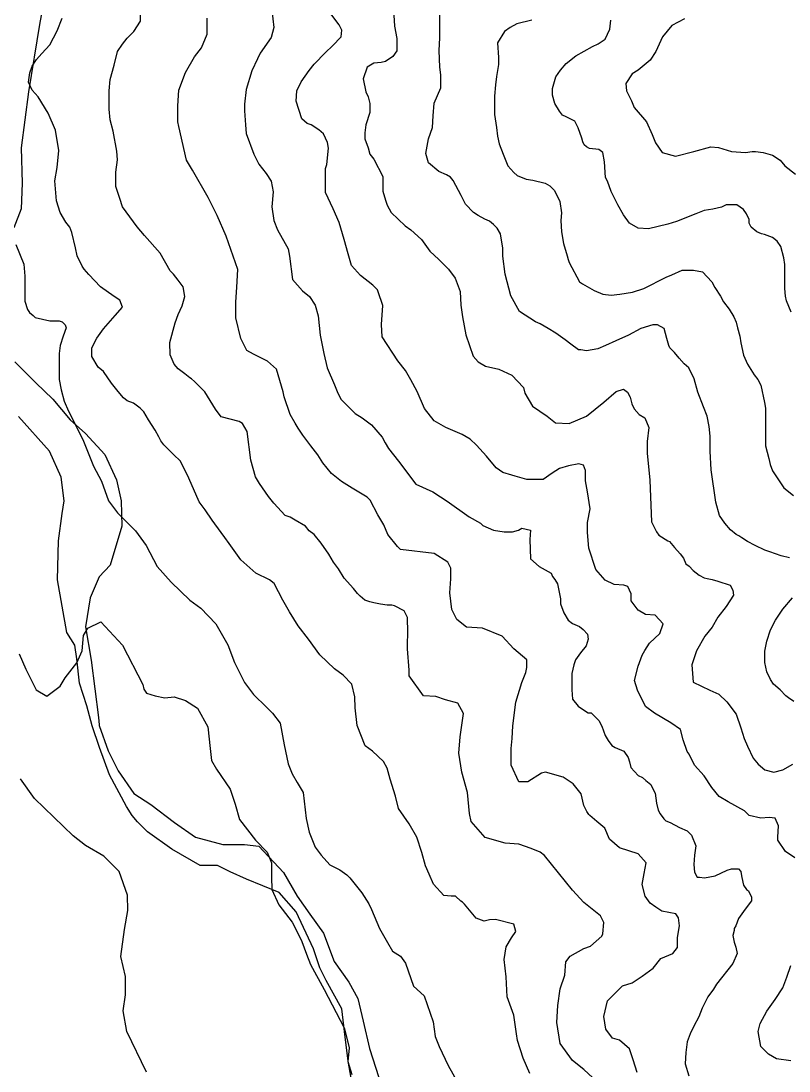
# Model space of a CAD drawing. Header units: inches. Extents: x 317537 to 321067, y 8681602 to 8686742.
# Drawn here: x 318866.1 to 319204.9, y 8683087.5 to 8683550.6 of the extents above; entities that cross this region are included whole.
import ezdxf

# ---------------------------------------------------------------- set-up
doc = ezdxf.new("R2010")
doc.units = ezdxf.units.IN
doc.header["$MEASUREMENT"] = 0
doc.layers.add('CURVAS_DE_NIVEL', color=8, linetype='Continuous')
doc.layers.add('RIOS_QUEBRADAS', color=4, linetype='Continuous')

msp = doc.modelspace()

# ---------------------------------------------------------------- linework, layer by layer
at = {"layer": 'CURVAS_DE_NIVEL'}
for points in [[(319205.11, 8683313.78), (319201.45, 8683314.7), (319198.94, 8683315.61), (319196.42, 8683316.52), (319194.14, 8683317.21), (319190.02, 8683319.26), (319186.59, 8683321.09), (319184.08, 8683322.69), (319182.71, 8683323.6), (319181.56, 8683324.06), (319179.05, 8683326.12), (319176.53, 8683329.09), (319174.25, 8683332.51), (319172.65, 8683338.45), (319170.59, 8683352.61), (319170.13, 8683360.83), (319170.13, 8683367.46), (319169.68, 8683371.8), (319168.76, 8683376.37), (319167.16, 8683380.48), (319164.65, 8683386.87), (319163.05, 8683392.81), (319160.76, 8683397.61), (319158.7, 8683399.44), (319156.42, 8683401.95), (319154.36, 8683404.46), (319152.3, 8683406.52), (319151.85, 8683407.43), (319150.93, 8683410.63), (319149.79, 8683414.97), (319146.82, 8683416.57), (319144.76, 8683416.57), (319139.5, 8683414.97), (319134.02, 8683412), (319128.53, 8683409.49), (319123.96, 8683407.43), (319120.53, 8683406.06), (319115.5, 8683405.15), (319112.99, 8683405.6), (319112.08, 8683405.6), (319108.65, 8683408.12), (319106.13, 8683409.94), (319102.02, 8683412.91), (319098.59, 8683414.97), (319095.16, 8683417.02), (319093.1, 8683417.94), (319086.02, 8683422.51), (319082.13, 8683429.36), (319079.62, 8683438.95), (319078.7, 8683446.94), (319078.7, 8683450.37), (319077.56, 8683456.77), (319076.19, 8683459.28), (319074.59, 8683460.88), (319072.76, 8683462.25), (319070.7, 8683463.16), (319067.73, 8683464.76), (319065.67, 8683466.13), (319062.24, 8683469.79), (319060.19, 8683473.67), (319056.76, 8683480.29), (319055.62, 8683481.66), (319053.79, 8683482.81), (319050.36, 8683484.18), (319045.79, 8683488.06), (319044.64, 8683492.17), (319045.79, 8683498.57), (319047.62, 8683503.59), (319047.84, 8683508.84), (319048.3, 8683514.33), (319051.27, 8683521.18), (319051.27, 8683526.89), (319050.81, 8683530.31), (319050.59, 8683537.62), (319050.81, 8683543.11), (319050.81, 8683547.67), (319050.81, 8683557.72)], [(319120.26, 8683082.75), (319114.33, 8683088.19), (319109.38, 8683092.14), (319103.94, 8683099.56), (319102.46, 8683108.95), (319102.95, 8683116.36), (319103.94, 8683123.78), (319105.92, 8683129.71), (319106.41, 8683135.64), (319108.39, 8683138.11), (319114.33, 8683141.57), (319117.29, 8683142.56), (319122.24, 8683147.01), (319122.74, 8683148), (319123.23, 8683152.94), (319121.75, 8683155.9), (319114.33, 8683161.84), (319109.38, 8683167.27), (319097.01, 8683182.6), (319095.04, 8683184.08), (319091.08, 8683185.56), (319085.64, 8683187.54), (319079.7, 8683188.03), (319070.8, 8683190.5), (319064.74, 8683197.55), (319064, 8683201.01), (319063.01, 8683210.4), (319060.54, 8683219.29), (319059.3, 8683227.7), (319059.79, 8683234.86), (319061.28, 8683245.24), (319058.8, 8683249.69), (319053.36, 8683251.18), (319049.16, 8683252.66), (319043.72, 8683252.91), (319037.29, 8683261.8), (319037.29, 8683264.27), (319036.55, 8683273.66), (319036.55, 8683275.64), (319036.79, 8683280.83), (319036.54, 8683287.5), (319035.06, 8683290.47), (319030.86, 8683292.69), (319029.62, 8683292.94), (319027.64, 8683292.94), (319024.67, 8683293.44), (319021.71, 8683293.93), (319019.97, 8683294.42), (319017.75, 8683295.17), (319015.77, 8683296.9), (319014.53, 8683298.13), (319012.8, 8683300.35), (319008.6, 8683304.8), (319006.12, 8683309), (319003.9, 8683311.97), (319001.92, 8683315.43), (318998.46, 8683320.37), (318995.49, 8683324.08), (318993.26, 8683325.81), (318991.53, 8683327.79), (318987.08, 8683330.51), (318984.86, 8683331.74), (318982.63, 8683332.48), (318977.68, 8683337.92), (318975.21, 8683340.89), (318971.25, 8683346.57), (318969.52, 8683349.54), (318967.54, 8683356.95), (318965.81, 8683369.55), (318963.83, 8683373.01), (318962.35, 8683374), (318954.43, 8683375.98), (318951.96, 8683379.44), (318947.26, 8683387.1), (318942.56, 8683391.55), (318941.33, 8683392.78), (318940.59, 8683393.28), (318938.36, 8683395.01), (318935.39, 8683397.23), (318933.66, 8683399.21), (318931.93, 8683403.41), (318931.68, 8683408.85), (318934.15, 8683417.5), (318935.39, 8683421.2), (318937.12, 8683424.91), (318938.36, 8683429.11), (318937.62, 8683433.31), (318935.39, 8683436.28), (318933.41, 8683439), (318931.93, 8683440.48), (318927.48, 8683448.14), (318920.55, 8683456.05), (318917.34, 8683459.76), (318910.91, 8683468.65), (318909.67, 8683472.36), (318907.94, 8683477.55), (318907.94, 8683483.98), (318908.68, 8683489.41), (318908.43, 8683493.12), (318906.7, 8683502.02), (318905.46, 8683506.96), (318904.97, 8683511.66), (318904.97, 8683519.81), (318905.46, 8683524.75), (318907.19, 8683531.18), (318908.68, 8683537.11), (318910.9, 8683540.32), (318912.88, 8683543.04), (318915.85, 8683546.01), (318918.82, 8683550.46), (318918.82, 8683555.65)], [(318976.69, 8683555.32), (318977.63, 8683547.78), (318976.38, 8683543.38), (318971.66, 8683536.47), (318970.4, 8683533.96), (318967.89, 8683528.62), (318965.37, 8683520.45), (318964.74, 8683513.85), (318964.74, 8683511.02), (318965.06, 8683504.74), (318965.37, 8683500.97), (318968.83, 8683491.86), (318971.03, 8683487.46), (318974.18, 8683483.37), (318976.38, 8683479.92), (318977.32, 8683475.2), (318976.69, 8683468.61), (318977.63, 8683462.64), (318979.21, 8683458.55), (318983.92, 8683450.07), (318984.55, 8683446.93), (318985.81, 8683436.56), (318990.21, 8683431.53), (318993.36, 8683429.02), (318995.87, 8683425.25), (318997.13, 8683420.53), (318998.07, 8683412.05), (318999.65, 8683403.88), (319001.22, 8683397.6), (319004.36, 8683390.06), (319005.62, 8683387.23), (319007.19, 8683383.77), (319013.48, 8683377.49), (319016.62, 8683375.6), (319020.71, 8683372.46), (319025.43, 8683367.12), (319026.69, 8683364.61), (319028.26, 8683362.09), (319032.66, 8683356.44), (319040.21, 8683346.39), (319047.75, 8683342.93), (319051.21, 8683340.73), (319054.04, 8683338.84), (319063.79, 8683331.93), (319068.82, 8683329.1), (319069.76, 8683328.16), (319074.48, 8683325.96), (319079.19, 8683325.33), (319082.97, 8683325.33), (319085.48, 8683325.96), (319087.05, 8683326.91), (319090.83, 8683325.96), (319090.51, 8683321.88), (319090.83, 8683313.4), (319094.6, 8683309.94), (319099.95, 8683307.11), (319100.58, 8683305.54), (319101.52, 8683304.28), (319102.78, 8683302.4), (319104.03, 8683295.8), (319104.03, 8683293.6), (319105.61, 8683289.52), (319107.49, 8683286.37), (319109.38, 8683284.8), (319112.52, 8683283.55), (319114.1, 8683282.29), (319115.98, 8683280.09), (319116.3, 8683277.89), (319115.35, 8683275.06), (319112.84, 8683271.92), (319110.64, 8683268.78), (319110.01, 8683266.58), (319109.07, 8683262.81), (319109.07, 8683255.58), (319109.38, 8683251.5), (319111.9, 8683248.36), (319112.84, 8683247.73), (319116.3, 8683245.53), (319117.56, 8683245.53), (319121.01, 8683242.07), (319122.27, 8683239.56), (319123.84, 8683235.47), (319125.1, 8683233.28), (319126.67, 8683231.08), (319128.25, 8683230.13), (319132.02, 8683228.56), (319133.91, 8683225.74), (319134.53, 8683223.85), (319135.16, 8683221.34), (319138.31, 8683217.88), (319140.19, 8683216.94), (319141.77, 8683215.68), (319143.97, 8683213.8), (319144.6, 8683212.22), (319145.85, 8683210.03), (319146.48, 8683205.63), (319147.11, 8683202.48), (319148.05, 8683200.91), (319149.63, 8683198.71), (319150.57, 8683197.77), (319152.46, 8683197.14), (319156.54, 8683194.94), (319160, 8683193.37), (319161.89, 8683191.49), (319163.78, 8683186.78), (319163.15, 8683182.69), (319162.83, 8683178.61), (319163.15, 8683175.15), (319164.4, 8683172.95), (319165.35, 8683172.95), (319167.55, 8683172.64), (319172.27, 8683173.58), (319177.61, 8683176.09), (319179.5, 8683176.72), (319182.64, 8683176.72), (319183.58, 8683175.46), (319183.9, 8683173.58), (319184.53, 8683170.75), (319184.84, 8683169.49), (319186.1, 8683167.61), (319187.04, 8683166.98), (319188.3, 8683164.15), (319188.3, 8683162.58), (319186.41, 8683160.07), (319184.84, 8683157.87), (319182.64, 8683154.73), (319181.38, 8683151.59), (319180.75, 8683150.33), (319180.75, 8683149.39), (319180.13, 8683147.19), (319180.75, 8683144.36), (319181.38, 8683142.16), (319182.01, 8683139.33), (319180.13, 8683134.93), (319172.9, 8683125.82), (319171.64, 8683123.62), (319169.12, 8683120.17), (319166.61, 8683115.14), (319165.04, 8683111.37), (319162.83, 8683107.29), (319161.26, 8683103.83), (319160, 8683100.37), (319159.38, 8683095.66), (319159.06, 8683090.63), (319160.63, 8683085.29)], [(319207.49, 8683181.54), (319203.28, 8683184.25), (319199.97, 8683189.36), (319199.97, 8683190.56), (319200.27, 8683195.67), (319198.77, 8683198.98), (319196.06, 8683199.28), (319192.45, 8683198.98), (319187.33, 8683200.18), (319185.22, 8683202.29), (319178, 8683206.2), (319174.09, 8683208.6), (319170.78, 8683212.51), (319167.47, 8683217.62), (319163.26, 8683222.43), (319160.85, 8683227.24), (319159.95, 8683228.45), (319158.14, 8683233.56), (319156.94, 8683238.07), (319152.73, 8683241.07), (319145.51, 8683245.28), (319141.59, 8683248.29), (319137.98, 8683255.51), (319136.78, 8683259.72), (319138.28, 8683266.03), (319140.09, 8683270.84), (319141.29, 8683272.95), (319143.4, 8683276.25), (319147.91, 8683280.46), (319149.42, 8683284.67), (319145.81, 8683288.58), (319141.59, 8683288.88), (319138.28, 8683290.69), (319135.27, 8683294.89), (319135.27, 8683297.9), (319133.77, 8683301.21), (319131.96, 8683301.81), (319127.75, 8683302.11), (319123.84, 8683303.91), (319119.63, 8683308.73), (319116.62, 8683318.05), (319116.02, 8683324.96), (319116.02, 8683329.47), (319117.22, 8683335.49), (319116.02, 8683343), (319115.11, 8683347.81), (319115.11, 8683352.32), (319114.21, 8683354.73), (319112.1, 8683355.33), (319107.59, 8683354.43), (319103.68, 8683353.23), (319100.37, 8683351.12), (319096.46, 8683348.42), (319093.15, 8683348.42), (319089.24, 8683348.42), (319084.12, 8683349.92), (319082.62, 8683350.22), (319078.71, 8683351.42), (319075.7, 8683353.53), (319071.48, 8683358.64), (319066.97, 8683363.45), (319064.26, 8683366.16), (319060.65, 8683368.26), (319053.43, 8683371.27), (319048.31, 8683374.27), (319044.1, 8683379.69), (319040.79, 8683387.2), (319038.08, 8683392.31), (319035.68, 8683396.52), (319032.37, 8683400.73), (319025.45, 8683411.26), (319025.14, 8683416.67), (319025.75, 8683425.09), (319023.64, 8683431.1), (319023.34, 8683432), (319021.23, 8683434.11), (319015.82, 8683438.32), (319011.9, 8683442.83), (319010.4, 8683447.94), (319008.59, 8683454.25), (319006.49, 8683461.77), (319003.78, 8683467.78), (319000.47, 8683475), (319000.47, 8683485.52), (319001.07, 8683487.33), (319001.67, 8683494.54), (319001.37, 8683496.95), (318999.57, 8683500.86), (318997.46, 8683502.66), (318994.15, 8683504.77), (318992.34, 8683505.37), (318989.94, 8683507.47), (318987.53, 8683515.29), (318987.83, 8683519.8), (318989.64, 8683523.71), (318993.25, 8683528.82), (318995.35, 8683531.53), (319000.47, 8683536.64), (319003.48, 8683539.65), (319007.39, 8683543.56), (319007.69, 8683546.56), (319006.49, 8683548.97), (319001.07, 8683556.18)], [(319030.45, 8683555.51), (319030.81, 8683548.27), (319031.9, 8683542.84), (319031.9, 8683537.41), (319030.09, 8683534.88), (319026.83, 8683532.71), (319025.02, 8683532.34), (319021.76, 8683531.98), (319018.86, 8683530.17), (319017.05, 8683525.11), (319018.14, 8683519.31), (319019.22, 8683517.14), (319019.95, 8683514.25), (319019.95, 8683510.26), (319018.14, 8683504.84), (319017.78, 8683501.22), (319017.78, 8683498.68), (319019.22, 8683494.7), (319019.95, 8683491.8), (319021.76, 8683489.63), (319025.74, 8683482.03), (319025.74, 8683478.77), (319025.74, 8683475.52), (319026.83, 8683471.54), (319027.56, 8683469.36), (319029.37, 8683466.11), (319035.52, 8683460.31), (319038.06, 8683458.5), (319042.77, 8683454.16), (319046.39, 8683449.09), (319050.38, 8683445.47), (319054.72, 8683441.13), (319057.62, 8683437.15), (319059.79, 8683431.36), (319060.16, 8683425.2), (319060.88, 8683420.14), (319062.33, 8683412.17), (319065.59, 8683402.76), (319067.76, 8683400.23), (319071.02, 8683398.42), (319076.82, 8683396.97), (319082.61, 8683394.44), (319087.69, 8683389.01), (319088.41, 8683386.47), (319091.67, 8683380.68), (319098.19, 8683376.34), (319101.81, 8683373.44), (319107.97, 8683373.08), (319115.58, 8683376.34), (319123.18, 8683382.49), (319128.62, 8683387.2), (319131.88, 8683388.28), (319133.69, 8683386.84), (319134.77, 8683384.67), (319135.5, 8683381.77), (319136.59, 8683379.6), (319138.76, 8683377.06), (319141.29, 8683375.62), (319143.11, 8683371.27), (319142.38, 8683365.12), (319142.38, 8683360.05), (319143.47, 8683348.11), (319144.19, 8683329.65), (319146.37, 8683325.3), (319147.45, 8683323.86), (319151.44, 8683321.32), (319152.16, 8683320.96), (319154.34, 8683318.43), (319156.87, 8683315.53), (319158.32, 8683313.72), (319159.41, 8683311.19), (319160.86, 8683310.1), (319162.67, 8683308.29), (319165.2, 8683306.12), (319167.38, 8683305.03), (319168.83, 8683304.67), (319171, 8683304.31), (319173.53, 8683303.59), (319178.97, 8683301.78), (319180.05, 8683299.6), (319180.42, 8683297.43), (319177.16, 8683292.37), (319173.53, 8683287.66), (319171, 8683283.32), (319167.74, 8683279.33), (319164.12, 8683272.82), (319161.94, 8683266.67), (319162.67, 8683259.06), (319169.91, 8683255.44), (319173.9, 8683253.63), (319177.52, 8683250.38), (319181.5, 8683244.95), (319183.68, 8683238.79), (319185.13, 8683234.09), (319186.58, 8683230.83), (319189.11, 8683225.4), (319191.28, 8683222.87), (319194.18, 8683220.33), (319198.17, 8683219.25), (319202.15, 8683220.33), (319206.5, 8683222.87)], [(319090.54, 8683086.38), (319087.58, 8683093.1), (319085.13, 8683100.88), (319084.61, 8683103.84), (319083.52, 8683112.17), (319080.56, 8683120.24), (319080.04, 8683129.1), (319079.24, 8683136.63), (319080.04, 8683142.27), (319082.46, 8683146.3), (319084.32, 8683148.99), (319083.52, 8683152.22), (319075.47, 8683154.37), (319072.77, 8683154.11), (319070.36, 8683153.56), (319066.85, 8683154.92), (319061.73, 8683161.08), (319060.92, 8683161.89), (319060.12, 8683162.44), (319057.7, 8683164.58), (319055.84, 8683164.58), (319052.59, 8683164.85), (319048.02, 8683169.97), (319046.15, 8683174.25), (319044.54, 8683178.02), (319042.9, 8683183.92), (319040.78, 8683190.66), (319037.27, 8683196.57), (319032.66, 8683203.28), (319031.34, 8683208.64), (319028.89, 8683216.17), (319027.58, 8683221), (319025.93, 8683223.98), (319021.11, 8683228.53), (319017.89, 8683230.96), (319014.38, 8683239.84), (319013.57, 8683247.62), (319013.32, 8683252.46), (319011.97, 8683258.1), (319008.2, 8683262.13), (319004.43, 8683264.82), (318997.96, 8683271.01), (318992.88, 8683277.99), (318988.31, 8683283.89), (318984.54, 8683290.08), (318981.58, 8683295.18), (318977.82, 8683302.44), (318975.66, 8683304.06), (318969.74, 8683307.02), (318963.01, 8683312.92), (318957.89, 8683320.18), (318956.03, 8683322.87), (318954.42, 8683325.04), (318950.36, 8683330.4), (318947.4, 8683334.97), (318944.73, 8683338.47), (318940.16, 8683348.95), (318936.39, 8683356.48), (318933.43, 8683359.43), (318929.12, 8683363.74), (318927.76, 8683365.36), (318926.96, 8683367.24), (318925.35, 8683370.19), (318922.39, 8683374.76), (318920.23, 8683378.24), (318918.62, 8683379.86), (318915.66, 8683382), (318912.99, 8683383.08), (318911.38, 8683384.43), (318908.93, 8683387.12), (318905.97, 8683390.88), (318902.5, 8683395.98), (318900.09, 8683397.86), (318897.38, 8683402.7), (318897.38, 8683406.46), (318899.54, 8683410.77), (318902.5, 8683414.79), (318907.62, 8683420.7), (318910.83, 8683424.46), (318909.74, 8683427.44), (318907.62, 8683428.77), (318904.66, 8683430.92), (318901.15, 8683433.34), (318896.03, 8683438.73), (318893.91, 8683441.15), (318893.07, 8683442.49), (318890.94, 8683447.06), (318890.14, 8683450.56), (318888.49, 8683457.28), (318887.69, 8683459.68), (318885.83, 8683461.85), (318883.41, 8683466.14), (318881.8, 8683471.25), (318880.96, 8683480.11), (318882.06, 8683486.02), (318882.86, 8683493.55), (318881.25, 8683502.43), (318878.04, 8683509.95), (318873.72, 8683517.21), (318871.02, 8683520.17), (318869.41, 8683523.65), (318869.96, 8683527.69), (318871.02, 8683530.64), (318872.92, 8683533.6), (318875.33, 8683536.29), (318878.84, 8683540.05), (318882.06, 8683546.22), (318884.22, 8683551.88)], [(319137.93, 8683086.77), (319136.19, 8683092.42), (319134.45, 8683097.2), (319130.1, 8683101.11), (319127.06, 8683101.98), (319124.01, 8683105.89), (319123.14, 8683111.54), (319124.88, 8683118.49), (319131.4, 8683125.01), (319135.75, 8683126.32), (319140.1, 8683129.36), (319144.89, 8683132.84), (319148.37, 8683137.18), (319153.58, 8683139.36), (319155.76, 8683141.96), (319155.76, 8683146.31), (319156.63, 8683151.52), (319156.19, 8683155), (319154.89, 8683156.74), (319148.8, 8683158.04), (319146.19, 8683159.78), (319143.58, 8683161.52), (319141.41, 8683164.56), (319140.1, 8683169.78), (319140.97, 8683174.56), (319141.84, 8683179.34), (319138.36, 8683183.25), (319130.1, 8683185.86), (319125.75, 8683189.77), (319123.57, 8683194.55), (319120.09, 8683197.59), (319117.05, 8683200.2), (319116.61, 8683200.64), (319115.74, 8683201.94), (319114.44, 8683204.55), (319113.14, 8683209.76), (319109.66, 8683214.11), (319105.31, 8683217.15), (319097.48, 8683219.32), (319095.74, 8683218.89), (319089.65, 8683214.98), (319085.73, 8683214.98), (319082.26, 8683222.37), (319082.25, 8683229.76), (319082.69, 8683234.1), (319083.12, 8683239.75), (319084.43, 8683250.18), (319087.04, 8683258.87), (319088.78, 8683263.22), (319089.21, 8683265.39), (319089.21, 8683268.87), (319083.56, 8683273.65), (319078.34, 8683279.3), (319069.64, 8683282.78), (319062.68, 8683283.21), (319058.33, 8683286.69), (319056.16, 8683291.04), (319055.29, 8683298.42), (319055.72, 8683304.51), (319055.72, 8683309.29), (319054.42, 8683311.9), (319048.33, 8683315.81), (319033.54, 8683317.55), (319032.24, 8683318.85), (319027.89, 8683324.07), (319026.15, 8683328.41), (319023.54, 8683332.76), (319020.06, 8683339.28), (319018.75, 8683340.58), (319012.23, 8683344.5), (319007.44, 8683347.54), (319003.09, 8683351.01), (318999.18, 8683355.8), (318997.01, 8683359.27), (318993.96, 8683363.18), (318990.48, 8683367.96), (318988.31, 8683371.01), (318987, 8683373.18), (318984.83, 8683377.09), (318982.22, 8683384.91), (318981.78, 8683387.09), (318978.74, 8683397.08), (318974.82, 8683400.56), (318968.73, 8683403.6), (318965.69, 8683405.34), (318963.08, 8683410.56), (318960.91, 8683419.68), (318960.9, 8683426.64), (318961.34, 8683433.16), (318961.77, 8683440.98), (318956.56, 8683455.76), (318952.64, 8683464.88), (318948.73, 8683472.71), (318941.77, 8683484.88), (318939.16, 8683489.22), (318935.68, 8683504), (318935.24, 8683506.17), (318935.24, 8683513.13), (318935.68, 8683520.08), (318938.72, 8683527.9), (318942.64, 8683534.86), (318945.68, 8683538.77), (318948.29, 8683544.85), (318948.29, 8683551.81)], [(319091.43, 8683551), (319084.8, 8683549.4), (319081.83, 8683547.8), (319079.32, 8683545.97), (319076.34, 8683540.95), (319076.8, 8683534.55), (319076.8, 8683531.35), (319075.89, 8683526.09), (319075.43, 8683522.44), (319074.97, 8683517.41), (319074.97, 8683509.41), (319075.89, 8683503.7), (319076.35, 8683499.82), (319077.03, 8683496.39), (319078.86, 8683491.82), (319080.92, 8683486.79), (319083.43, 8683483.82), (319085.03, 8683482.45), (319088.92, 8683480.85), (319091.89, 8683480.4), (319097.38, 8683479.03), (319099.44, 8683477.88), (319101.5, 8683475.83), (319103.78, 8683471.03), (319104.47, 8683466), (319104.24, 8683462.58), (319104.47, 8683457.55), (319105.38, 8683452.52), (319106.99, 8683447.04), (319107.44, 8683445.44), (319107.9, 8683444.07), (319112.47, 8683435.61), (319113.84, 8683434.7), (319118.88, 8683431.73), (319122.76, 8683430.13), (319126.42, 8683429.67), (319130.31, 8683430.13), (319135.8, 8683431.04), (319140.83, 8683432.64), (319150.66, 8683437.67), (319153.17, 8683438.58), (319157.75, 8683440.64), (319162.78, 8683440.64), (319166.66, 8683439.96), (319170.78, 8683435.61), (319172.15, 8683433.1), (319174.67, 8683429.22), (319176.04, 8683426.7), (319178.55, 8683423.5), (319180.61, 8683420.08), (319181.53, 8683417.79), (319182.21, 8683415.28), (319183.13, 8683411.62), (319183.58, 8683408.65), (319184.73, 8683403.17), (319186.56, 8683399.29), (319189.53, 8683394.49), (319191.13, 8683392.43), (319192.5, 8683389.92), (319194.1, 8683382.38), (319194.56, 8683379.86), (319194.56, 8683373.47), (319194.56, 8683368.44), (319194.56, 8683363.19), (319195.93, 8683357.7), (319196.62, 8683354.96), (319197.53, 8683352.22), (319202.56, 8683344.68), (319206.91, 8683341.25)], [(319205.8, 8683422.18), (319203.74, 8683427.21), (319203.28, 8683429.26), (319203.05, 8683432.69), (319203.05, 8683439.77), (319203.05, 8683443.2), (319202.59, 8683446.17), (319201.22, 8683451.2), (319199.62, 8683453.48), (319197.56, 8683455.08), (319194.13, 8683456.45), (319192.76, 8683456.68), (319190.7, 8683457.59), (319188.19, 8683459.65), (319187.28, 8683461.48), (319187.28, 8683463.08), (319186.13, 8683465.59), (319184.76, 8683467.42), (319181.79, 8683469.48), (319177.22, 8683469.48), (319175.16, 8683468.56), (319171.27, 8683467.65), (319167.38, 8683466.96), (319163.72, 8683465.59), (319155.26, 8683462.16), (319151.38, 8683461.02), (319142.92, 8683458.97), (319138.35, 8683459.19), (319134.46, 8683461.48), (319131.94, 8683465.13), (319129.43, 8683469.48), (319126.46, 8683475.42), (319124.85, 8683479.99), (319123.94, 8683481.58), (319123.48, 8683488.44), (319122.8, 8683492.55), (319120.97, 8683493.92), (319116.85, 8683494.38), (319115.48, 8683495.07), (319114.57, 8683495.98), (319113.88, 8683497.35), (319113.42, 8683498.95), (319111.82, 8683503.52), (319110.45, 8683506.49), (319107.48, 8683507.86), (319106.56, 8683508.32), (319104.96, 8683509), (319103.59, 8683510.83), (319101.53, 8683514.26), (319100.62, 8683517.91), (319100.62, 8683520.88), (319101.99, 8683525.91), (319104.05, 8683528.88), (319106.56, 8683531.85), (319110.91, 8683535.28), (319118.22, 8683539.39), (319120.74, 8683540.53), (319123.71, 8683542.59), (319125.77, 8683546.93), (319126.22, 8683551.04)], [(319158.74, 8683551.54), (319153.25, 8683548.57), (319149.14, 8683543.55), (319146.16, 8683537.15), (319143.65, 8683533.26), (319138.39, 8683528.92), (319135.65, 8683527.32), (319132.9, 8683522.98), (319133.13, 8683519.78), (319135.42, 8683515.44), (319136.56, 8683512.47), (319142.05, 8683506.07), (319144.56, 8683500.59), (319145.94, 8683496.93), (319148.91, 8683492.59), (319154.85, 8683490.99), (319162.85, 8683493.05), (319170.4, 8683495.11), (319173.83, 8683494.88), (319179.55, 8683493.05), (319185.72, 8683492.59), (319188.69, 8683493.05), (319190.06, 8683493.05), (319193.49, 8683492.59), (319197.61, 8683491.45), (319201.04, 8683489.17), (319203.1, 8683486.65), (319207.67, 8683483)], [(318863.89, 8683452.04), (318867.36, 8683443.28), (318867.8, 8683438.04), (318867.8, 8683432.13), (318867.8, 8683427.09), (318868.9, 8683423.37), (318869.78, 8683422.06), (318871.53, 8683420.74), (318872.41, 8683419.87), (318878.77, 8683418.33), (318880.74, 8683418.33), (318881.62, 8683418.33), (318882.94, 8683418.33), (318884.22, 8683417.91), (318885.53, 8683416.6), (318885.97, 8683415.28), (318884.66, 8683411.56), (318883.38, 8683407.41), (318882.94, 8683403.89), (318882.94, 8683392.52), (318883.82, 8683387.93), (318885.1, 8683382.89), (318887.07, 8683378.52), (318893.36, 8683366.04), (318898.15, 8683354.23), (318901.66, 8683347.67), (318904.73, 8683338.92), (318908.68, 8683333.66), (318913.03, 8683329.29), (318916.54, 8683325.79), (318921.37, 8683319.23), (318926.19, 8683310.05), (318932.3, 8683303.03), (318940.63, 8683295.16), (318945.46, 8683291.66), (318952, 8683284.66), (318957.27, 8683275.48), (318960.34, 8683267.61), (318964.73, 8683258.85), (318968.68, 8683253.61), (318974.34, 8683247.91), (318976.98, 8683245.3), (318980.49, 8683240.91), (318982.24, 8683231.3), (318984, 8683222.98), (318985.75, 8683218.6), (318987.91, 8683214.67), (318990.54, 8683210.28), (318991.86, 8683198.91), (318993.17, 8683192.78), (318995.81, 8683186.23), (318998.44, 8683182.73), (319002.39, 8683178.36), (319006.74, 8683176.16), (319009.81, 8683173.97), (319011.13, 8683172.66), (319016.39, 8683166.1), (319019.46, 8683161.29), (319020.78, 8683158.66), (319024.29, 8683150.34), (319027.76, 8683144.23), (319029.96, 8683140.29), (319033.47, 8683138.11), (319035.66, 8683135.05), (319039.17, 8683124.98), (319043.96, 8683120.61), (319047.91, 8683109.24), (319048.79, 8683102.66), (319050.54, 8683098.29), (319054.49, 8683089.98), (319059.32, 8683081.22)], [(319206.94, 8683250.51), (319204.65, 8683252.11), (319203.51, 8683253.02), (319200.99, 8683255.54), (319198.02, 8683258.05), (319196.65, 8683260.11), (319195.05, 8683263.53), (319194.14, 8683267.64), (319194.14, 8683272.67), (319195.05, 8683277.01), (319196.65, 8683282.03), (319198.94, 8683286.37), (319202.14, 8683291.17), (319206.48, 8683296.2)], [(318865.27, 8683271.5), (318868.25, 8683264.74), (318872.85, 8683255.55), (318877.45, 8683252.85), (318883.4, 8683257.18), (318885.56, 8683260.96), (318890.7, 8683267.45), (318893.14, 8683272.85), (318893.68, 8683279.61), (318895.57, 8683282.85), (318901.25, 8683285.56), (318910.91, 8683275.26), (318919.78, 8683258.02), (318920.25, 8683255.87), (318921.45, 8683254.19), (318925.28, 8683253), (318929.6, 8683252.04), (318933.67, 8683252.52), (318938.7, 8683250.84), (318943.97, 8683247.49), (318948.52, 8683239.35), (318949.48, 8683229.78), (318950.2, 8683224.51), (318952.35, 8683220.68), (318958.34, 8683211.83), (318960.5, 8683205.13), (318962.41, 8683198.43), (318969.6, 8683189.33), (318974.63, 8683184.06), (318976.54, 8683179.28), (318976.54, 8683173.05), (318976.78, 8683167.55), (318979.9, 8683160.85), (318985.65, 8683153.19), (318989.24, 8683146.25), (318989.96, 8683144.57), (318992.11, 8683139.07), (318993.79, 8683134.52), (318999.78, 8683123.51), (319008.64, 8683106.51), (319009.84, 8683101.97), (319010.8, 8683097.66), (319010.32, 8683091.67), (319012, 8683085.93)], [(318921.41, 8683087.01), (318912.75, 8683104.86), (318911.13, 8683114.05), (318912.21, 8683121.07), (318912.21, 8683129.18), (318910.18, 8683137.97), (318911.8, 8683149.86), (318913.16, 8683158.24), (318913.15, 8683165), (318909.37, 8683175.54), (318902.61, 8683182.3), (318894.49, 8683186.89), (318889.08, 8683191.22), (318872.04, 8683207.71), (318865.82, 8683216.36)], [(319205.69, 8683091.94), (319199.37, 8683092.84), (319195.76, 8683094.94), (319192.45, 8683098.25), (319191.24, 8683104.87), (319192.15, 8683108.48), (319195.16, 8683113.89), (319198.77, 8683119), (319202.08, 8683124.11), (319203.88, 8683128.92), (319205.69, 8683134.03)]]:
    msp.add_lwpolyline(points, dxfattribs=at)
at = {"layer": 'RIOS_QUEBRADAS'}
for points in [[(318876.6, 8683561.81), (318874.2, 8683549.01), (318869.4, 8683519.41), (318866.19, 8683494.61), (318866.6, 8683479.02), (318866.19, 8683467.82), (318862.99, 8683459.42)], [(318863.4, 8683400.22), (318872.6, 8683391.03), (318880.21, 8683383.83), (318887.81, 8683374.63), (318894.62, 8683368.63), (318903.02, 8683359.43), (318908.22, 8683348.23), (318910.23, 8683339.03), (318910.63, 8683327.83), (318905.42, 8683310.63), (318900.62, 8683305.43), (318896.62, 8683296.24), (318894.62, 8683283.44), (318897.02, 8683268.64), (318900.22, 8683243.44), (318900.62, 8683240.24), (318900.62, 8683239.84), (318904.62, 8683228.64), (318909.03, 8683219.84), (318915.83, 8683209.84), (318923.44, 8683205.05), (318933.84, 8683197.05), (318943.05, 8683190.65), (318955.06, 8683187.45), (318964.66, 8683187.45), (318971.07, 8683186.65), (318981.87, 8683175.05), (318987.88, 8683164.65), (318993.48, 8683156.65), (318999.48, 8683148.25), (319004.29, 8683135.85), (319010.69, 8683126.65), (319014.69, 8683119.45), (319017.1, 8683109.45), (319019.9, 8683097.46), (319023.9, 8683084.66)], [(319012.35, 8683080.96), (319010.35, 8683091.76), (319008.75, 8683104.96), (319007.55, 8683114.96), (319000.75, 8683127.36), (318997.94, 8683132.96), (318995.14, 8683141.36), (318987.54, 8683157.76), (318979.93, 8683166.16), (318965.52, 8683172.16), (318958.32, 8683175.35), (318952.72, 8683178.15), (318945.11, 8683178.15), (318932.7, 8683185.35), (318921.9, 8683192.95), (318917.49, 8683197.35), (318915.09, 8683200.15), (318912.69, 8683204.15), (318905.09, 8683218.15), (318900.68, 8683230.15), (318897.48, 8683239.75), (318895.08, 8683248.55), (318891.88, 8683258.55), (318890.68, 8683269.34), (318889.88, 8683275.34), (318886.27, 8683280.94), (318882.27, 8683304.14), (318882.67, 8683321.34), (318884.27, 8683333.34), (318885.07, 8683338.94), (318883.87, 8683349.34), (318878.67, 8683360.94), (318865.06, 8683376.13)]]:
    msp.add_lwpolyline(points, dxfattribs=at)

doc.saveas('drawing.dxf')
